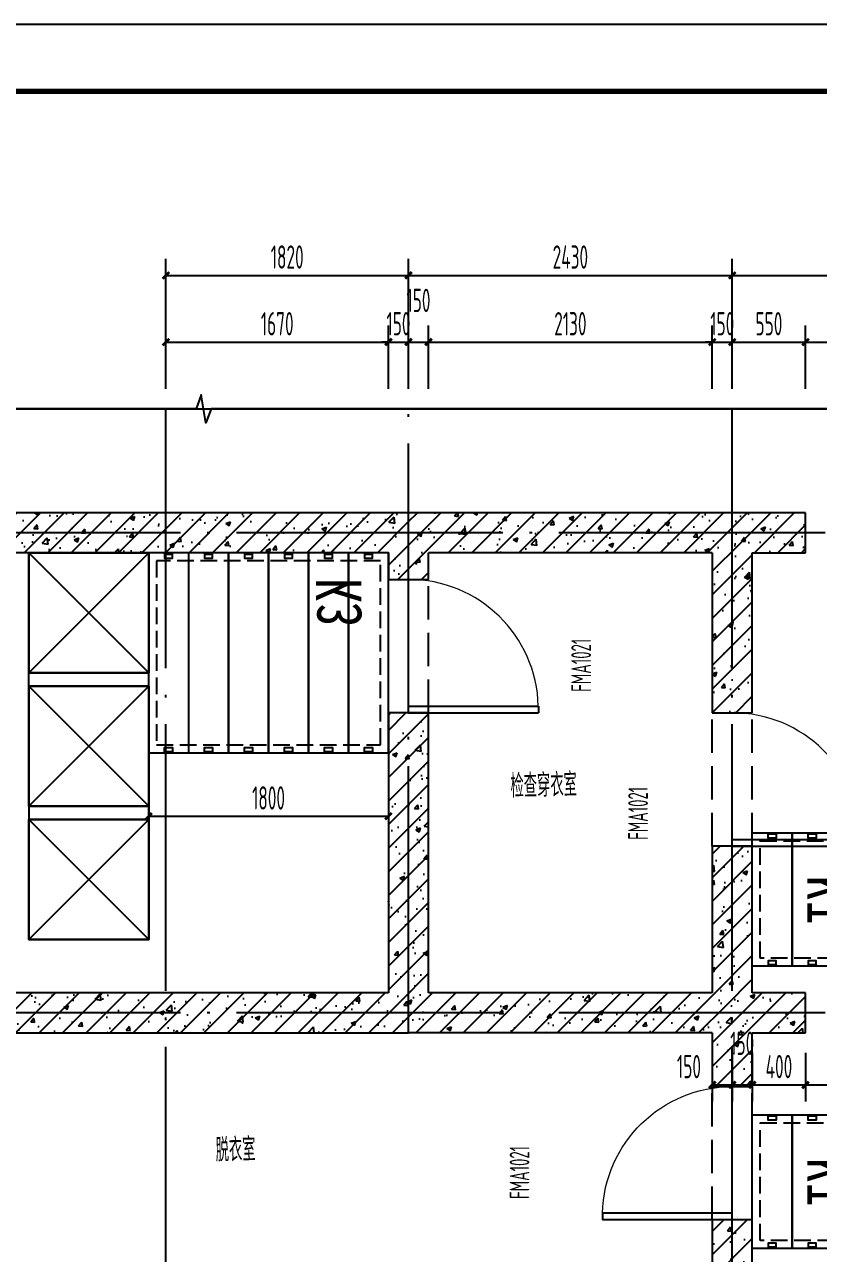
# Model space of a CAD drawing. Extents: x -473190 to 2138458, y -81875 to 2633646.
# Drawn here: x 1316149 to 1322107, y -1988 to 7225 of the extents above; entities that cross this region are included whole.
import ezdxf

# ---------------------------------------------------------------- set-up
doc = ezdxf.new("R2010")
doc.units = 0
doc.header["$LTSCALE"] = 1000
doc.linetypes.add('__DASH', pattern=[0.35, 0.25, -0.1])
doc.linetypes.add('DOTE', pattern=[2.42, 2, -0.2, 0.02, -0.2])
for name, color, linetype in [('AREA', 1, 'Continuous'), ('DIM_SYMB', 3, 'Continuous'), ('DOTE', 1, 'DOTE'), ('ECA_TK', 7, 'Continuous'), ('PUB_DIM', 3, 'Continuous'), ('PUB_HATCH', 8, 'Continuous'), ('RF-JSK', 9, 'Continuous'), ('RF-M', 4, 'Continuous'), ('RF-MBH', 11, 'Continuous'), ('RF-QT', 30, 'Continuous'), ('tk', 7, 'Continuous'), ('WALL-MOVE', 2, 'Continuous'), ('汽车轨迹', 7, 'Continuous')]:
    doc.layers.add(name, color=color, linetype=linetype)
doc.layers.add('RF-WZ', color=110, linetype='Continuous', lineweight=0)
doc.styles.add('8B2_02', font='tssdeng.shx', dxfattribs={"width": 0.6, "bigfont": 'TSSDCHN.shx'})
doc.styles.add('_TCH_DIM_T3', font='tssdeng.shx', dxfattribs={"width": 0.564706, "bigfont": '@@@tssdchn.shx'})
doc.styles.add('_TCH_WINDOW', font='tssdeng.shx', dxfattribs={"width": 0.8, "height": 3.5, "bigfont": 'tssdchn.shx'})
doc.styles.add('TYDG_01', font='', dxfattribs={"width": 0.8})
doc.styles.get('TYDG_01').set_extended_font_data('SimSun')
doc.dimstyles.new('_TCH_ARCH&&50', dxfattribs={"dimtxt": 175, "dimasz": 50, "dimexe": 125, "dimexo": 150, "dimgap": 50, "dimtad": 1, "dimdec": 0, "dimzin": 0, "dimdsep": 46, "dimtxsty": '_TCH_DIM_T3', "dimblk": 'ARCHTICK', "dimcen": 0.09, "dimclrt": 7, "dimazin": 2, "dimtfac": 1, "dimtdec": 0, "dimtix": 1, "dimtmove": 2, "dimatfit": 3, "dimfxl": 0, "dimtolj": 1, "dimtzin": 0, "dimarcsym": 0})
pattern_1 = [(45, (-477544.96, -71625.69), (-88.388348, 88.388348), []), (50, (-477544.96, -71625.7), (358.63009, -31.376067), [37.5, -412.5]), (355, (-477544.96, -71625.7), (-69.37567, 376.09607), [30, -330]), (100.4514, (-477515.08, -71628.3), (289.25469, 344.71977), [31.870095, -350.571056]), (46.1842, (-477544.96, -71525.7), (533.62052, -82.75951), [56.25, -618.75]), (96.6356, (-477500.5, -71532.6), (467.33135, 487.05894), [47.80514, -525.8565]), (351.1842, (-477544.96, -71525.7), (467.33097, 487.0593), [45, -495]), (21, (-477494.96, -71550.7), (298.453526, -201.309445), [37.5, -412.5]), (326, (-477494.96, -71550.7), (121.657666, 362.57502), [30, -330]), (71.4514, (-477470.1, -71567.47), (420.111314, 161.26525), [31.870095, -350.571056]), (37.5, (-477544.96, -71625.69), (6.079928, 166.446927), [0, -326, 0, -335, 0, -331.25]), (7.5, (-477544.96, -71625.69), (131.534769, 197.205856), [0, -191, 0, -318.5, 0, -126.25]), (327.5, (-477656.46, -71625.69), (266.911218, -11.277436), [0, -125, 0, -390, 0, -517.5]), (317.5, (-477706.46, -71625.7), (291.593085, 50.05249), [0, -162.5, 0, -259, 0, -367.5])]

# ---------------------------------------------------------------- blocks, each defined once
blk = doc.blocks.new('10B_A1E图框')
at = {"layer": 'ECA_TK'}
blk.add_lwpolyline([(0, 0), (841, 0), (841, 594), (0, 594)], close=True, dxfattribs=at)
at = {"layer": 'ECA_TK', "const_width": 0.8}
blk.add_lwpolyline([(831, 10), (831, 584), (18, 584), (18, 10)], close=True, dxfattribs=at)
blk = doc.blocks.new('k3')
at = {"layer": 'RF-JSK'}
for p, q in [((107382, 83634.1), (107382, 83574.1)), ((108862, 83634.1), (108862, 83574.1)), ((107382, 83334.1), (107382, 83274.1)), ((108862, 83334.1), (108862, 83274.1)), ((107382, 83034.1), (107382, 82974.1)), ((108862, 83034.1), (108862, 82974.1)), ((107382, 82734.1), (107382, 82674.1)), ((108862, 82734.1), (108862, 82674.1)), ((107382, 82434.1), (107382, 82374.1)), ((108862, 82434.1), (108862, 82374.1)), ((107382, 82134.1), (107382, 82074.1)), ((108862, 82134.1), (108862, 82074.1))]:
    blk.add_line(p, q, dxfattribs=at)
for points in [[(107372, 83754.1), (108872, 83754.1), (108872, 81954.1), (107372, 81954.1), (107372, 83754.1)], [(107372, 83634.1), (107372, 83754.1), (108872, 83754.1), (108872, 83634.1)], [(107372, 83634.1), (107412, 83634.1), (107412, 83574.1), (107372, 83574.1)], [(108872, 83574.1), (108872, 83154.1), (107372, 83154.1), (107372, 83574.1)], [(108872, 83634.1), (108832, 83634.1), (108832, 83574.1), (108872, 83574.1)], [(107372, 83334.1), (107372, 83454.1), (108872, 83454.1), (108872, 83334.1)], [(107372, 83334.1), (107412, 83334.1), (107412, 83274.1), (107372, 83274.1)], [(108872, 83334.1), (108832, 83334.1), (108832, 83274.1), (108872, 83274.1)], [(107372, 83034.1), (107372, 83154.1), (108872, 83154.1), (108872, 83034.1)], [(107372, 83034.1), (107412, 83034.1), (107412, 82974.1), (107372, 82974.1)], [(108872, 83034.1), (108832, 83034.1), (108832, 82974.1), (108872, 82974.1)], [(108872, 82974.1), (108872, 82854.1), (107372, 82854.1), (107372, 82974.1)], [(107372, 82734.1), (107372, 82854.1), (108872, 82854.1), (108872, 82734.1)], [(107372, 82734.1), (107412, 82734.1), (107412, 82674.1), (107372, 82674.1)], [(108872, 82674.1), (108872, 82554.1), (107372, 82554.1), (107372, 82674.1)], [(108872, 82734.1), (108832, 82734.1), (108832, 82674.1), (108872, 82674.1)], [(107372, 82434.1), (107372, 82554.1), (108872, 82554.1), (108872, 82434.1)], [(107372, 82434.1), (107412, 82434.1), (107412, 82374.1), (107372, 82374.1)], [(108872, 82374.1), (108872, 82254.1), (107372, 82254.1), (107372, 82374.1)], [(108872, 82434.1), (108832, 82434.1), (108832, 82374.1), (108872, 82374.1)], [(107372, 82134.1), (107372, 82254.1), (108872, 82254.1), (108872, 82134.1)], [(107372, 82134.1), (107412, 82134.1), (107412, 82074.1), (107372, 82074.1)], [(108872, 82134.1), (108832, 82134.1), (108832, 82074.1), (108872, 82074.1)], [(108872, 82074.1), (108872, 81954.1), (107372, 81954.1), (107372, 82074.1)]]:
    blk.add_lwpolyline(points, dxfattribs=at)
at = {"layer": 'RF-JSK', "linetype": '__DASH', "ltscale": 0.5}
blk.add_lwpolyline([(107432, 83694.1), (108812, 83694.1), (108812, 82014.1), (107432, 82014.1)], close=True, dxfattribs=at)
at = {"layer": 'RF-JSK', "color": 110, "style": 'TYDG_01', "width": 0.8}
blk.add_text('K3', height=339.87, dxfattribs=at).set_placement((107559.7, 82157.8))
blk = doc.blocks.new('23rt23rt')
for p, q in [((473587.8, 9966.2), (474487.8, 9066.2)), ((474487.8, 9966.2), (473587.8, 9066.2))]:
    blk.add_line(p, q)
blk.add_lwpolyline([(473587.8, 9966.2), (474487.8, 9966.2), (474487.8, 9066.2), (473587.8, 9066.2)], close=True)
blk = doc.blocks.new('linyuqi')
for points in [[(1505167.6, 585688.5), (1505167.6, 586588.5), (1506067.6, 586588.5), (1506067.6, 585688.5)], [(1506067.6, 585588.5), (1506067.6, 584688.5), (1505167.6, 584688.5), (1505167.6, 585588.5)]]:
    blk.add_lwpolyline(points, close=True)
at = {"elevation": 0}
blk.add_lwpolyline([(1506067.6, 583688.5), (1505167.6, 583688.5), (1505167.6, 584588.5), (1506067.6, 584588.5)], close=True, dxfattribs=at)
at = {"layer": 'WALL-MOVE'}
for p, q in [((1506067.6, 585688.5), (1505167.6, 585688.5)), ((1505167.6, 585588.5), (1505167.6, 585688.5)), ((1506067.6, 585588.5), (1506067.6, 585688.5)), ((1506067.6, 585588.5), (1505167.6, 585588.5)), ((1505167.6, 584688.5), (1506067.6, 584688.5)), ((1505167.6, 584688.5), (1505167.6, 584588.5)), ((1506067.6, 584688.5), (1506067.6, 584588.5)), ((1505167.6, 584588.5), (1506067.6, 584588.5))]:
    blk.add_line(p, q, dxfattribs=at)
at = {"xscale": -1}
blk.add_blockref('23rt23rt', (1979655.4, 576622.3, 0), dxfattribs=at)
for p, rotation in [((1031579.7, 594654.7, 0), 180), ((1515133.8, 1058176.3), 90)]:
    blk.add_blockref('23rt23rt', p, dxfattribs=dict(at, rotation=rotation))
blk = doc.blocks.new('RFJSK1')
at = {"layer": 'RF-JSK'}
for p, q in [((220418.2, 104410.6), (220418.2, 104350.6)), ((221398.2, 104410.6), (221398.2, 104350.6)), ((220418.2, 104110.6), (220418.2, 104050.6)), ((221398.2, 104110.6), (221398.2, 104050.6)), ((220418.2, 103810.6), (220418.2, 103750.6)), ((221398.2, 103810.6), (221398.2, 103750.6)), ((220418.2, 103510.6), (220418.2, 103450.6)), ((221398.2, 103510.6), (221398.2, 103450.6))]:
    blk.add_line(p, q, dxfattribs=at)
for points in [[(220408.2, 104530.6), (221408.2, 104530.6), (221408.2, 103330.6), (220408.2, 103330.6), (220408.2, 104530.6)], [(220408.2, 104410.6), (220408.2, 104530.6), (221408.2, 104530.6), (221408.2, 104410.6)], [(220408.2, 104410.6), (220448.2, 104410.6), (220448.2, 104350.6), (220408.2, 104350.6)], [(221408.2, 104410.6), (221368.2, 104410.6), (221368.2, 104350.6), (221408.2, 104350.6)], [(221408.2, 104350.6), (221408.2, 104230.6), (220408.2, 104230.6), (220408.2, 104350.6)], [(220408.2, 104110.6), (220408.2, 104230.6), (221408.2, 104230.6), (221408.2, 104110.6)], [(220408.2, 104110.6), (220448.2, 104110.6), (220448.2, 104050.6), (220408.2, 104050.6)], [(221408.2, 104050.6), (221408.2, 103930.6), (220408.2, 103930.6), (220408.2, 104050.6)], [(221408.2, 104110.6), (221368.2, 104110.6), (221368.2, 104050.6), (221408.2, 104050.6)], [(220408.2, 103810.6), (220408.2, 103930.6), (221408.2, 103930.6), (221408.2, 103810.6)], [(220408.2, 103810.6), (220448.2, 103810.6), (220448.2, 103750.6), (220408.2, 103750.6)], [(221408.2, 103750.6), (221408.2, 103630.6), (220408.2, 103630.6), (220408.2, 103750.6)], [(221408.2, 103810.6), (221368.2, 103810.6), (221368.2, 103750.6), (221408.2, 103750.6)], [(220408.2, 103510.6), (220408.2, 103630.6), (221408.2, 103630.6), (221408.2, 103510.6)], [(220408.2, 103510.6), (220448.2, 103510.6), (220448.2, 103450.6), (220408.2, 103450.6)], [(221408.2, 103510.6), (221368.2, 103510.6), (221368.2, 103450.6), (221408.2, 103450.6)], [(221408.2, 103450.6), (221408.2, 103330.6), (220408.2, 103330.6), (220408.2, 103450.6)]]:
    blk.add_lwpolyline(points, dxfattribs=at)
at = {"layer": 'RF-JSK', "linetype": '__DASH', "ltscale": 0.5}
blk.add_lwpolyline([(220468.2, 104470.6), (221348.2, 104470.6), (221348.2, 103390.6), (220468.2, 103390.6)], close=True, dxfattribs=at)
at = {"layer": 'RF-JSK', "color": 110, "style": 'TYDG_01', "width": 0.8}
blk.add_text('K1', height=339.87, dxfattribs=at).set_placement((220726.9, 103744.4))
blk = doc.blocks.new('_ArchTick')
at = {"color": 0, "linetype": 'ByBlock', "const_width": 0.4}
blk.add_lwpolyline([(-0.5, -0.5), (0.5, 0.5)], dxfattribs=at)
blk = doc.blocks.new('*D2245')
at = {"layer": 'Defpoints', "color": 0, "transparency": 16777216}
for p in [(1317080.2, 1765.4), (1318880.2, 1765.4), (1318880.2, 1289.4)]:
    blk.add_point(p, dxfattribs=at)
at = {"layer": 'PUB_DIM', "color": 0, "lineweight": -2, "transparency": 16777216}
for p, q in [((1317080.2, 1615.4), (1317080.2, 1164.4)), ((1318880.2, 1615.4), (1318880.2, 1164.4)), ((1317080.2, 1289.4), (1318880.2, 1289.4))]:
    blk.add_line(p, q, dxfattribs=at)
at = {"layer": 'PUB_DIM', "color": 0, "lineweight": -2, "transparency": 16777216, "xscale": 50, "yscale": 50, "zscale": 50, "rotation": 180}
blk.add_blockref('_ArchTick', (1317080.2, 1289.4), dxfattribs=at)
at = {"layer": 'PUB_DIM', "color": 0, "lineweight": -2, "transparency": 16777216, "xscale": 50, "yscale": 50, "zscale": 50}
blk.add_blockref('_ArchTick', (1318880.2, 1289.4), dxfattribs=at)
at = {"layer": 'PUB_DIM', "color": 7, "transparency": 16777216, "insert": (1317980.2, 1426.9), "char_height": 175, "attachment_point": 5, "style": '_TCH_DIM_T3'}
blk.add_mtext('\\A1;1800', dxfattribs=at)
blk = doc.blocks.new('*D2246')
at = {"layer": 'Defpoints', "color": 0, "transparency": 16777216}
for p in [(1321310.4, -334.6), (1321460.4, -334.6), (1321460.4, -724.8)]:
    blk.add_point(p, dxfattribs=at)
at = {"layer": 'PUB_DIM', "color": 0, "lineweight": -2, "transparency": 16777216}
for p, q in [((1321310.4, -484.6), (1321310.4, -849.8)), ((1321460.4, -484.6), (1321460.4, -849.8)), ((1321310.4, -724.8), (1321460.4, -724.8))]:
    blk.add_line(p, q, dxfattribs=at)
at = {"layer": 'PUB_DIM', "color": 0, "lineweight": -2, "transparency": 16777216, "xscale": 50, "yscale": 50, "zscale": 50, "rotation": 180}
blk.add_blockref('_ArchTick', (1321310.4, -724.8), dxfattribs=at)
at = {"layer": 'PUB_DIM', "color": 0, "lineweight": -2, "transparency": 16777216, "xscale": 50, "yscale": 50, "zscale": 50}
blk.add_blockref('_ArchTick', (1321460.4, -724.8), dxfattribs=at)
at = {"layer": 'PUB_DIM', "color": 7, "transparency": 16777216, "insert": (1321135.4, -587.3), "char_height": 175, "attachment_point": 5, "style": '_TCH_DIM_T3'}
blk.add_mtext('\\A1;150', dxfattribs=at)
blk = doc.blocks.new('*D2247')
at = {"layer": 'Defpoints', "color": 0, "transparency": 16777216}
for p in [(1321460.4, -334.6), (1321610.4, -334.6), (1321610.4, -724.8)]:
    blk.add_point(p, dxfattribs=at)
at = {"layer": 'PUB_DIM', "color": 0, "lineweight": -2, "transparency": 16777216}
for p, q in [((1321460.4, -484.6), (1321460.4, -849.8)), ((1321610.4, -484.6), (1321610.4, -849.8)), ((1321460.4, -724.8), (1321610.4, -724.8))]:
    blk.add_line(p, q, dxfattribs=at)
at = {"layer": 'PUB_DIM', "color": 0, "lineweight": -2, "transparency": 16777216, "xscale": 50, "yscale": 50, "zscale": 50, "rotation": 180}
blk.add_blockref('_ArchTick', (1321460.4, -724.8), dxfattribs=at)
at = {"layer": 'PUB_DIM', "color": 0, "lineweight": -2, "transparency": 16777216, "xscale": 50, "yscale": 50, "zscale": 50}
blk.add_blockref('_ArchTick', (1321610.4, -724.8), dxfattribs=at)
at = {"layer": 'PUB_DIM', "color": 7, "transparency": 16777216, "insert": (1321535.4, -412.3), "char_height": 175, "attachment_point": 5, "style": '_TCH_DIM_T3'}
blk.add_mtext('\\A1;150', dxfattribs=at)
blk = doc.blocks.new('*D2248')
at = {"layer": 'Defpoints', "color": 0, "transparency": 16777216}
for p in [(1321610.4, -334.6), (1322010.4, -334.6), (1322010.4, -724.8)]:
    blk.add_point(p, dxfattribs=at)
at = {"layer": 'PUB_DIM', "color": 0, "lineweight": -2, "transparency": 16777216}
for p, q in [((1321610.4, -484.6), (1321610.4, -849.8)), ((1322010.4, -484.6), (1322010.4, -849.8)), ((1321610.4, -724.8), (1322010.4, -724.8))]:
    blk.add_line(p, q, dxfattribs=at)
at = {"layer": 'PUB_DIM', "color": 0, "lineweight": -2, "transparency": 16777216, "xscale": 50, "yscale": 50, "zscale": 50, "rotation": 180}
blk.add_blockref('_ArchTick', (1321610.4, -724.8), dxfattribs=at)
at = {"layer": 'PUB_DIM', "color": 0, "lineweight": -2, "transparency": 16777216, "xscale": 50, "yscale": 50, "zscale": 50}
blk.add_blockref('_ArchTick', (1322010.4, -724.8), dxfattribs=at)
at = {"layer": 'PUB_DIM', "color": 7, "transparency": 16777216, "insert": (1321810.4, -587.3), "char_height": 175, "attachment_point": 5, "style": '_TCH_DIM_T3'}
blk.add_mtext('\\A1;400', dxfattribs=at)
blk = doc.blocks.new('*D2249')
at = {"layer": 'Defpoints', "color": 0, "transparency": 16777216}
for p in [(1322010.4, -334.6), (1323210.4, -334.6), (1323210.4, -724.8)]:
    blk.add_point(p, dxfattribs=at)
at = {"layer": 'PUB_DIM', "color": 0, "lineweight": -2, "transparency": 16777216}
for p, q in [((1322010.4, -484.6), (1322010.4, -849.8)), ((1323210.4, -484.6), (1323210.4, -849.8)), ((1322010.4, -724.8), (1323210.4, -724.8))]:
    blk.add_line(p, q, dxfattribs=at)
at = {"layer": 'PUB_DIM', "color": 0, "lineweight": -2, "transparency": 16777216, "xscale": 50, "yscale": 50, "zscale": 50, "rotation": 180}
blk.add_blockref('_ArchTick', (1322010.4, -724.8), dxfattribs=at)
at = {"layer": 'PUB_DIM', "color": 0, "lineweight": -2, "transparency": 16777216, "xscale": 50, "yscale": 50, "zscale": 50}
blk.add_blockref('_ArchTick', (1323210.4, -724.8), dxfattribs=at)
at = {"layer": 'PUB_DIM', "color": 7, "transparency": 16777216, "insert": (1322610.4, -587.3), "char_height": 175, "attachment_point": 5, "style": '_TCH_DIM_T3'}
blk.add_mtext('\\A1;1200', dxfattribs=at)
blk = doc.blocks.new('*D2328')
at = {"layer": 'Defpoints', "color": 0, "transparency": 16777216}
for p in [(1318880.2, 4844.9), (1317210.4, 4344.9), (1318880.2, 4344.9)]:
    blk.add_point(p, dxfattribs=at)
at = {"layer": 'PUB_DIM', "color": 0, "lineweight": -2, "transparency": 16777216}
for p, q in [((1317210.4, 4494.9), (1317210.4, 4969.9)), ((1318880.2, 4494.9), (1318880.2, 4969.9)), ((1317210.4, 4844.9), (1318880.2, 4844.9))]:
    blk.add_line(p, q, dxfattribs=at)
at = {"layer": 'PUB_DIM', "color": 0, "lineweight": -2, "transparency": 16777216, "xscale": 50, "yscale": 50, "zscale": 50, "rotation": 180}
blk.add_blockref('_ArchTick', (1317210.4, 4844.9), dxfattribs=at)
at = {"layer": 'PUB_DIM', "color": 0, "lineweight": -2, "transparency": 16777216, "xscale": 50, "yscale": 50, "zscale": 50}
blk.add_blockref('_ArchTick', (1318880.2, 4844.9), dxfattribs=at)
at = {"layer": 'PUB_DIM', "color": 7, "transparency": 16777216, "insert": (1318045.3, 4982.4), "char_height": 175, "attachment_point": 5, "style": '_TCH_DIM_T3'}
blk.add_mtext('\\A1;1670', dxfattribs=at)
blk = doc.blocks.new('*D2329')
at = {"layer": 'Defpoints', "color": 0, "transparency": 16777216}
for p in [(1319030.2, 4844.9), (1318880.2, 4344.9), (1319030.2, 4344.9)]:
    blk.add_point(p, dxfattribs=at)
at = {"layer": 'PUB_DIM', "color": 0, "lineweight": -2, "transparency": 16777216}
for p, q in [((1318880.2, 4494.9), (1318880.2, 4969.9)), ((1319030.2, 4494.9), (1319030.2, 4969.9)), ((1318880.2, 4844.9), (1318830.2, 4844.9)), ((1318880.2, 4844.9), (1319030.2, 4844.9)), ((1319030.2, 4844.9), (1319080.2, 4844.9))]:
    blk.add_line(p, q, dxfattribs=at)
at = {"layer": 'PUB_DIM', "color": 0, "lineweight": -2, "transparency": 16777216, "xscale": 50, "yscale": 50, "zscale": 50}
blk.add_blockref('_ArchTick', (1318880.2, 4844.9), dxfattribs=at)
at = {"layer": 'PUB_DIM', "color": 0, "lineweight": -2, "transparency": 16777216, "xscale": 50, "yscale": 50, "zscale": 50, "rotation": 180}
blk.add_blockref('_ArchTick', (1319030.2, 4844.9), dxfattribs=at)
at = {"layer": 'PUB_DIM', "color": 7, "transparency": 16777216, "insert": (1318955.2, 4982.4), "char_height": 175, "attachment_point": 5, "style": '_TCH_DIM_T3'}
blk.add_mtext('\\A1;150', dxfattribs=at)
blk = doc.blocks.new('*D2330')
at = {"layer": 'Defpoints', "color": 0, "transparency": 16777216}
for p in [(1319180.2, 4844.9), (1319030.2, 4344.9), (1319180.2, 4344.9)]:
    blk.add_point(p, dxfattribs=at)
at = {"layer": 'PUB_DIM', "color": 0, "lineweight": -2, "transparency": 16777216}
for p, q in [((1319030.2, 4494.9), (1319030.2, 4969.9)), ((1319180.2, 4494.9), (1319180.2, 4969.9)), ((1319030.2, 4844.9), (1319180.2, 4844.9))]:
    blk.add_line(p, q, dxfattribs=at)
at = {"layer": 'PUB_DIM', "color": 0, "lineweight": -2, "transparency": 16777216, "xscale": 50, "yscale": 50, "zscale": 50, "rotation": 180}
blk.add_blockref('_ArchTick', (1319030.2, 4844.9), dxfattribs=at)
at = {"layer": 'PUB_DIM', "color": 0, "lineweight": -2, "transparency": 16777216, "xscale": 50, "yscale": 50, "zscale": 50}
blk.add_blockref('_ArchTick', (1319180.2, 4844.9), dxfattribs=at)
at = {"layer": 'PUB_DIM', "color": 7, "transparency": 16777216, "insert": (1319105.2, 5157.4), "char_height": 175, "attachment_point": 5, "style": '_TCH_DIM_T3'}
blk.add_mtext('\\A1;150', dxfattribs=at)
blk = doc.blocks.new('*D2331')
at = {"layer": 'Defpoints', "color": 0, "transparency": 16777216}
for p in [(1321310.4, 4844.9), (1319180.2, 4344.9), (1321310.4, 4344.9)]:
    blk.add_point(p, dxfattribs=at)
at = {"layer": 'PUB_DIM', "color": 0, "lineweight": -2, "transparency": 16777216}
for p, q in [((1319180.2, 4494.9), (1319180.2, 4969.9)), ((1321310.4, 4494.9), (1321310.4, 4969.9)), ((1319180.2, 4844.9), (1321310.4, 4844.9))]:
    blk.add_line(p, q, dxfattribs=at)
at = {"layer": 'PUB_DIM', "color": 0, "lineweight": -2, "transparency": 16777216, "xscale": 50, "yscale": 50, "zscale": 50, "rotation": 180}
blk.add_blockref('_ArchTick', (1319180.2, 4844.9), dxfattribs=at)
at = {"layer": 'PUB_DIM', "color": 0, "lineweight": -2, "transparency": 16777216, "xscale": 50, "yscale": 50, "zscale": 50}
blk.add_blockref('_ArchTick', (1321310.4, 4844.9), dxfattribs=at)
at = {"layer": 'PUB_DIM', "color": 7, "transparency": 16777216, "insert": (1320245.3, 4982.4), "char_height": 175, "attachment_point": 5, "style": '_TCH_DIM_T3'}
blk.add_mtext('\\A1;2130', dxfattribs=at)
blk = doc.blocks.new('*D2332')
at = {"layer": 'Defpoints', "color": 0, "transparency": 16777216}
for p in [(1321460.4, 4844.9), (1321310.4, 4344.9), (1321460.4, 4344.9)]:
    blk.add_point(p, dxfattribs=at)
at = {"layer": 'PUB_DIM', "color": 0, "lineweight": -2, "transparency": 16777216}
for p, q in [((1321310.4, 4494.9), (1321310.4, 4969.9)), ((1321460.4, 4494.9), (1321460.4, 4969.9)), ((1321310.4, 4844.9), (1321260.4, 4844.9)), ((1321310.4, 4844.9), (1321460.4, 4844.9)), ((1321460.4, 4844.9), (1321510.4, 4844.9))]:
    blk.add_line(p, q, dxfattribs=at)
at = {"layer": 'PUB_DIM', "color": 0, "lineweight": -2, "transparency": 16777216, "xscale": 50, "yscale": 50, "zscale": 50}
blk.add_blockref('_ArchTick', (1321310.4, 4844.9), dxfattribs=at)
at = {"layer": 'PUB_DIM', "color": 0, "lineweight": -2, "transparency": 16777216, "xscale": 50, "yscale": 50, "zscale": 50, "rotation": 180}
blk.add_blockref('_ArchTick', (1321460.4, 4844.9), dxfattribs=at)
at = {"layer": 'PUB_DIM', "color": 7, "transparency": 16777216, "insert": (1321385.4, 4982.4), "char_height": 175, "attachment_point": 5, "style": '_TCH_DIM_T3'}
blk.add_mtext('\\A1;150', dxfattribs=at)
blk = doc.blocks.new('*D2333')
at = {"layer": 'Defpoints', "color": 0, "transparency": 16777216}
for p in [(1322010.8, 4844.9), (1321460.4, 4344.9), (1322010.8, 4344.9)]:
    blk.add_point(p, dxfattribs=at)
at = {"layer": 'PUB_DIM', "color": 0, "lineweight": -2, "transparency": 16777216}
for p, q in [((1321460.4, 4494.9), (1321460.4, 4969.9)), ((1322010.8, 4494.9), (1322010.8, 4969.9)), ((1321460.4, 4844.9), (1322010.8, 4844.9))]:
    blk.add_line(p, q, dxfattribs=at)
at = {"layer": 'PUB_DIM', "color": 0, "lineweight": -2, "transparency": 16777216, "xscale": 50, "yscale": 50, "zscale": 50, "rotation": 180}
blk.add_blockref('_ArchTick', (1321460.4, 4844.9), dxfattribs=at)
at = {"layer": 'PUB_DIM', "color": 0, "lineweight": -2, "transparency": 16777216, "xscale": 50, "yscale": 50, "zscale": 50}
blk.add_blockref('_ArchTick', (1322010.8, 4844.9), dxfattribs=at)
at = {"layer": 'PUB_DIM', "color": 7, "transparency": 16777216, "insert": (1321735.6, 4982.4), "char_height": 175, "attachment_point": 5, "style": '_TCH_DIM_T3'}
blk.add_mtext('\\A1;550', dxfattribs=at)
blk = doc.blocks.new('*D2334')
at = {"layer": 'Defpoints', "color": 0, "transparency": 16777216}
for p in [(1323210.8, 4844.9), (1322010.8, 4344.9), (1323210.8, 4344.9)]:
    blk.add_point(p, dxfattribs=at)
at = {"layer": 'PUB_DIM', "color": 0, "lineweight": -2, "transparency": 16777216}
for p, q in [((1322010.8, 4494.9), (1322010.8, 4969.9)), ((1323210.8, 4494.9), (1323210.8, 4969.9)), ((1322010.8, 4844.9), (1323210.8, 4844.9))]:
    blk.add_line(p, q, dxfattribs=at)
at = {"layer": 'PUB_DIM', "color": 0, "lineweight": -2, "transparency": 16777216, "xscale": 50, "yscale": 50, "zscale": 50, "rotation": 180}
blk.add_blockref('_ArchTick', (1322010.8, 4844.9), dxfattribs=at)
at = {"layer": 'PUB_DIM', "color": 0, "lineweight": -2, "transparency": 16777216, "xscale": 50, "yscale": 50, "zscale": 50}
blk.add_blockref('_ArchTick', (1323210.8, 4844.9), dxfattribs=at)
at = {"layer": 'PUB_DIM', "color": 7, "transparency": 16777216, "insert": (1322610.8, 4982.4), "char_height": 175, "attachment_point": 5, "style": '_TCH_DIM_T3'}
blk.add_mtext('\\A1;1200', dxfattribs=at)
blk = doc.blocks.new('*D2338')
at = {"layer": 'Defpoints', "color": 0, "transparency": 16777216}
for p in [(1319030.2, 5344.9), (1317210.4, 4344.9), (1319030.2, 4344.9)]:
    blk.add_point(p, dxfattribs=at)
at = {"layer": 'PUB_DIM', "color": 0, "lineweight": -2, "transparency": 16777216}
for p, q in [((1317210.4, 4494.9), (1317210.4, 5469.9)), ((1319030.2, 4494.9), (1319030.2, 5469.9)), ((1317210.4, 5344.9), (1319030.2, 5344.9))]:
    blk.add_line(p, q, dxfattribs=at)
at = {"layer": 'PUB_DIM', "color": 0, "lineweight": -2, "transparency": 16777216, "xscale": 50, "yscale": 50, "zscale": 50, "rotation": 180}
blk.add_blockref('_ArchTick', (1317210.4, 5344.9), dxfattribs=at)
at = {"layer": 'PUB_DIM', "color": 0, "lineweight": -2, "transparency": 16777216, "xscale": 50, "yscale": 50, "zscale": 50}
blk.add_blockref('_ArchTick', (1319030.2, 5344.9), dxfattribs=at)
at = {"layer": 'PUB_DIM', "color": 7, "transparency": 16777216, "insert": (1318120.3, 5482.4), "char_height": 175, "attachment_point": 5, "style": '_TCH_DIM_T3'}
blk.add_mtext('\\A1;1820', dxfattribs=at)
blk = doc.blocks.new('*D2339')
at = {"layer": 'Defpoints', "color": 0, "transparency": 16777216}
for p in [(1321460.4, 5344.9), (1319030.2, 4344.9), (1321460.4, 4344.9)]:
    blk.add_point(p, dxfattribs=at)
at = {"layer": 'PUB_DIM', "color": 0, "lineweight": -2, "transparency": 16777216}
for p, q in [((1319030.2, 4494.9), (1319030.2, 5469.9)), ((1321460.4, 4494.9), (1321460.4, 5469.9)), ((1319030.2, 5344.9), (1321460.4, 5344.9))]:
    blk.add_line(p, q, dxfattribs=at)
at = {"layer": 'PUB_DIM', "color": 0, "lineweight": -2, "transparency": 16777216, "xscale": 50, "yscale": 50, "zscale": 50, "rotation": 180}
blk.add_blockref('_ArchTick', (1319030.2, 5344.9), dxfattribs=at)
at = {"layer": 'PUB_DIM', "color": 0, "lineweight": -2, "transparency": 16777216, "xscale": 50, "yscale": 50, "zscale": 50}
blk.add_blockref('_ArchTick', (1321460.4, 5344.9), dxfattribs=at)
at = {"layer": 'PUB_DIM', "color": 7, "transparency": 16777216, "insert": (1320245.3, 5482.4), "char_height": 175, "attachment_point": 5, "style": '_TCH_DIM_T3'}
blk.add_mtext('\\A1;2430', dxfattribs=at)
blk = doc.blocks.new('*D2340')
at = {"layer": 'Defpoints', "color": 0, "transparency": 16777216}
for p in [(1323860.4, 5344.9), (1321460.4, 4344.9), (1323860.4, 4344.9)]:
    blk.add_point(p, dxfattribs=at)
at = {"layer": 'PUB_DIM', "color": 0, "lineweight": -2, "transparency": 16777216}
for p, q in [((1321460.4, 4494.9), (1321460.4, 5469.9)), ((1323860.4, 4494.9), (1323860.4, 5469.9)), ((1321460.4, 5344.9), (1323860.4, 5344.9))]:
    blk.add_line(p, q, dxfattribs=at)
at = {"layer": 'PUB_DIM', "color": 0, "lineweight": -2, "transparency": 16777216, "xscale": 50, "yscale": 50, "zscale": 50, "rotation": 180}
blk.add_blockref('_ArchTick', (1321460.4, 5344.9), dxfattribs=at)
at = {"layer": 'PUB_DIM', "color": 0, "lineweight": -2, "transparency": 16777216, "xscale": 50, "yscale": 50, "zscale": 50}
blk.add_blockref('_ArchTick', (1323860.4, 5344.9), dxfattribs=at)
at = {"layer": 'PUB_DIM', "color": 7, "transparency": 16777216, "insert": (1322660.4, 5482.4), "char_height": 175, "attachment_point": 5, "style": '_TCH_DIM_T3'}
blk.add_mtext('\\A1;2400', dxfattribs=at)
blk = doc.blocks.new('$DorLib2D$00000001')
for p, q in [((0.45, 0.975), (0.5, 0.975)), ((0.45, 0), (0.45, 0.975)), ((0.5, 0), (0.5, 0.975)), ((0.5, 0), (0.45, 0))]:
    blk.add_line(p, q)
at = {"lineweight": 13}
blk.add_arc((0.475, 0), 0.975, 91.46928, 180, dxfattribs=at)

msp = doc.modelspace()

# ---------------------------------------------------------------- hatches: boundary and pattern name
at = {"layer": 'PUB_HATCH'}
h = msp.add_hatch(dxfattribs=at)
h.set_pattern_fill('钢筋混凝土', color=256, scale=50, style=0)
h.set_pattern_definition(pattern_1)
h.paths.add_polyline_path([(1319030.6, 3365.4), (1319031.2, 3565.4), (1314707.3, 3565.4), (1314851.9, 3265.4), (1318880.2, 3265.4)])
h = msp.add_hatch(dxfattribs=at)
h.set_pattern_fill('钢筋混凝土', color=256, scale=50, style=0)
h.set_pattern_definition(pattern_1)
h.paths.add_polyline_path([(1321460.4, 3365.4), (1321460.4, 3565.4), (1319031.2, 3565.4), (1319030.6, 3365.4), (1319180.2, 3265.4), (1321310.4, 3265.4)])
h = msp.add_hatch(dxfattribs=at)
h.set_pattern_fill('钢筋混凝土', color=256, scale=50, style=0)
h.set_pattern_definition(pattern_1)
h.paths.add_polyline_path([(1321610.4, 3265.4), (1322010.8, 3265.4), (1322010.8, 3565.4), (1321460.4, 3565.4), (1321460.4, 3365.4)])
h = msp.add_hatch(dxfattribs=at)
h.set_pattern_fill('钢筋混凝土', color=256, scale=50, style=0)
h.set_pattern_definition(pattern_1)
h.paths.add_polyline_path([(1318880.2, 3265.4), (1318880.2, 3065.4), (1319180.2, 3065.4), (1319180.2, 3265.4), (1319030.6, 3365.4)])
h = msp.add_hatch(dxfattribs=at)
h.set_pattern_fill('钢筋混凝土', color=256, scale=50, style=0)
h.set_pattern_definition(pattern_1)
h.paths.add_polyline_path([(1321310.4, 3265.4), (1321310.4, 2065.4), (1321610.4, 2065.4), (1321610.4, 3265.4), (1321460.4, 3365.4)])
h = msp.add_hatch(dxfattribs=at)
h.set_pattern_fill('钢筋混凝土', color=256, scale=50, style=0)
h.set_pattern_definition(pattern_1)
h.paths.add_polyline_path([(1319180.2, -34.6), (1319180.2, 2065.4), (1318880.2, 2065.4), (1318880.2, -34.6), (1319030.6, -134.6)])
h = msp.add_hatch(dxfattribs=at)
h.set_pattern_fill('钢筋混凝土', color=256, scale=50, style=0)
h.set_pattern_definition(pattern_1)
h.paths.add_polyline_path([(1321610.4, -34.6), (1321610.4, 1065.4), (1321310.4, 1065.4), (1321310.4, -34.6), (1321460.4, -184.6)])
h = msp.add_hatch(dxfattribs=at)
h.set_pattern_fill('钢筋混凝土', color=256, scale=50, style=0)
h.set_pattern_definition(pattern_1)
h.paths.add_polyline_path([(1318880.2, -34.6), (1315331.2, -34.6), (1315331.2, -334.6), (1319031.2, -334.6), (1319030.6, -134.6)])
h = msp.add_hatch(dxfattribs=at)
h.set_pattern_fill('钢筋混凝土', color=256, scale=50, style=0)
h.set_pattern_definition(pattern_1)
h.paths.add_polyline_path([(1321460.4, -184.6), (1321310.4, -34.6), (1319180.2, -34.6), (1319030.6, -134.6), (1319031.2, -334.6), (1321310.4, -334.6)])
h = msp.add_hatch(dxfattribs=at)
h.set_pattern_fill('钢筋混凝土', color=256, scale=50, style=0)
h.set_pattern_definition(pattern_1)
h.paths.add_polyline_path([(1321610.4, -334.6), (1322010.4, -334.6), (1322010.4, -34.6), (1321610.4, -34.6), (1321460.4, -184.6)])
h = msp.add_hatch(dxfattribs=at)
h.set_pattern_fill('钢筋混凝土', color=256, scale=50, style=0)
h.set_pattern_definition(pattern_1)
h.paths.add_polyline_path([(1321310.4, -334.6), (1321310.4, -737.5), (1321610.4, -737.5), (1321610.4, -334.6), (1321460.4, -184.6)])
h = msp.add_hatch(dxfattribs=at)
h.set_pattern_fill('钢筋混凝土', color=256, scale=50, style=0)
h.set_pattern_definition(pattern_1)
h.paths.add_polyline_path([(1321610.4, -2150), (1321610.4, -1737.5), (1321310.4, -1737.5), (1321310.4, -2150), (1321460.4, -2300)])

# ---------------------------------------------------------------- linework, layer by layer
msp.add_lwpolyline([(1310406.5, 4344.9), (1324578.6, 4344.9), (1324578.6, -7280.1), (1310406.5, -7280.1), (1310406.5, 4344.9)])
at = {"layer": 'DIM_SYMB'}
msp.add_lwpolyline([(1324878.6, 4344.9), (1317548.8, 4344.9), (1317510.6, 4239.9), (1317473.6, 4449.9), (1317436.3, 4344.9), (1310106.5, 4344.9)], dxfattribs=at)
at = {"layer": 'DOTE'}
for p, q in [((1317210.4, -7280.1), (1317210.4, 4344.9)), ((1319030.2, -334.6), (1319030.2, 4344.9)), ((1321460.4, -7280.1), (1321460.4, 4344.9)), ((1324578.6, 3415.4), (1310406.5, 3415.4)), ((1324578.6, -184.6), (1310406.5, -184.6))]:
    msp.add_line(p, q, dxfattribs=at)
at = {"layer": 'RF-M', "linetype": '__DASH'}
for p, q in [((1318880.2, 2065.4, 0), (1318880.2, 3065.4, 0)), ((1319180.2, 2065.4, 0), (1319180.2, 3065.4, 0)), ((1321310.4, 1065.4, 0), (1321310.4, 2065.4, 0)), ((1321610.4, 1065.4, 0), (1321610.4, 2065.4, 0)), ((1321310.4, -1737.5, 0), (1321310.4, -737.5, 0)), ((1321610.4, -1737.5, 0), (1321610.4, -737.5, 0))]:
    msp.add_line(p, q, dxfattribs=at)
at = {"layer": 'RF-QT'}
for p, q in [((1319031.2, 3565.4), (1314707.3, 3565.4)), ((1321460.4, 3565.4), (1319031.2, 3565.4)), ((1322010.8, 3565.4), (1321460.4, 3565.4)), ((1322010.8, 3265.4), (1322010.8, 3565.4)), ((1318880.2, 3265.4), (1314851.9, 3265.4)), ((1318880.2, 3265.4), (1318880.2, 3065.4)), ((1319180.2, 3065.4), (1319180.2, 3265.4)), ((1321310.4, 3265.4), (1319180.2, 3265.4)), ((1321310.4, 3265.4), (1321310.4, 2065.4)), ((1321610.4, 2065.4), (1321610.4, 3265.4)), ((1321610.4, 3265.4), (1322010.8, 3265.4)), ((1318880.2, 3065.4), (1319180.2, 3065.4)), ((1319180.2, 2065.4), (1318880.2, 2065.4)), ((1318880.2, 2065.4), (1318880.2, -34.6)), ((1319180.2, -34.6), (1319180.2, 2065.4)), ((1321310.4, 2065.4), (1321610.4, 2065.4)), ((1321610.4, 1065.4), (1321310.4, 1065.4)), ((1321310.4, 1065.4), (1321310.4, -34.6)), ((1321610.4, -34.6), (1321610.4, 1065.4)), ((1318880.2, -34.6), (1315331.2, -34.6)), ((1321310.4, -34.6), (1319180.2, -34.6)), ((1322010.4, -34.6), (1321610.4, -34.6)), ((1322010.4, -334.6), (1322010.4, -34.6)), ((1315331.2, -334.6), (1319031.2, -334.6)), ((1321310.4, -334.6), (1319031.2, -334.6)), ((1321310.4, -334.6), (1321310.4, -737.5)), ((1321610.4, -737.5), (1321610.4, -334.6)), ((1321610.4, -334.6), (1322010.4, -334.6)), ((1321310.4, -737.5), (1321610.4, -737.5)), ((1321610.4, -1737.5), (1321310.4, -1737.5)), ((1321310.4, -1737.5), (1321310.4, -2150)), ((1321610.4, -2150), (1321610.4, -1737.5))]:
    msp.add_line(p, q, dxfattribs=at)

# ---------------------------------------------------------------- block references
at = {"layer": 'AREA', "linetype": 'ByBlock', "xscale": -1, "rotation": 89.99999999978465}
msp.add_blockref('k3', (1400834.4, 110637.4), dxfattribs=at)
at = {"layer": 'RF-JSK', "linetype": 'ByBlock', "rotation": 270}
for p in [(1218279.8, 221573.5), (1218279.8, 219458.1)]:
    msp.add_blockref('RFJSK1', p, dxfattribs=at)
at = {"layer": 'RF-M', "linetype": '__DASH', "ltscale": 1000}
ref = msp.add_blockref('$DorLib2D$00000001', (1319030.2, 2565.4), dxfattribs=dict(at, xscale=-1000, yscale=-1000, zscale=300, rotation=90.00000000004077))
ref.add_attrib('A', 'FMA1021', (1320400.9, 2222.7), dxfattribs={"layer": 'RF-MBH', "linetype": '__DASH', "ltscale": 1000, "height": 148.75, "rotation": 90, "style": '_TCH_WINDOW', "width": 0.564706})
ref = msp.add_blockref('$DorLib2D$00000001', (1321460.4, 1565.4), dxfattribs=dict(at, xscale=-1000, yscale=-1000, zscale=300, rotation=90.00000000003703))
ref.add_attrib('A', 'FMA1021', (1320827.8, 1112.1), dxfattribs={"layer": 'RF-MBH', "linetype": '__DASH', "ltscale": 1000, "height": 148.75, "rotation": 90, "style": '_TCH_WINDOW', "width": 0.564706})
ref = msp.add_blockref('$DorLib2D$00000001', (1321460.4, -1237.5), dxfattribs=dict(at, xscale=-1000, yscale=1000, zscale=300, rotation=90.00000000003176))
ref.add_attrib('A', 'FMA1021', (1319938.4, -1580.1), dxfattribs={"layer": 'RF-MBH', "linetype": '__DASH', "ltscale": 1000, "height": 148.75, "rotation": 90, "style": '_TCH_WINDOW', "width": 0.564706})
at = {"layer": 'tk', "xscale": 50, "yscale": 50, "zscale": 50}
msp.add_blockref('10B_A1E图框', (1306263.1, -22474.7), dxfattribs=at)
at = {"layer": '汽车轨迹', "rotation": 179.9999999999839}
msp.add_blockref('linyuqi', (2822248.8, 586953.9, 0), dxfattribs=at)

# ---------------------------------------------------------------- texts
at = {"layer": 'RF-WZ', "style": '8B2_02', "width": 0.6}
for s, p in [('检查穿衣室', (1319798.1, 1428.5)), ('脱衣室', (1317585.2, -1301.2))]:
    msp.add_text(s, height=175, rotation=1.46741, dxfattribs=at).set_placement(p)

# ---------------------------------------------------------------- dimensions: what is measured, and where the dimension line sits
at = {"layer": 'PUB_DIM'}
for p1, p2, distance, picture, middle in [((1317210.4, 4344.9), (1319030.2, 4344.9), 1000, '*D2338', (1318120.3, 5482.4)), ((1319030.2, 4344.9), (1321460.4, 4344.9), 1000, '*D2339', (1320245.3, 5482.4)), ((1321460.4, 4344.9), (1323860.4, 4344.9), 1000, '*D2340', (1322660.4, 5482.4)), ((1317210.4, 4344.9), (1318880.2, 4344.9), 500, '*D2328', (1318045.3, 4982.4)), ((1318880.2, 4344.9), (1319030.2, 4344.9), 500, '*D2329', (1318955.2, 4982.4)), ((1319180.2, 4344.9), (1321310.4, 4344.9), 500, '*D2331', (1320245.3, 4982.4)), ((1321310.4, 4344.9), (1321460.4, 4344.9), 500, '*D2332', (1321385.4, 4982.4)), ((1321460.4, 4344.9), (1322010.8, 4344.9), 500, '*D2333', (1321735.6, 4982.4)), ((1322010.8, 4344.9), (1323210.8, 4344.9), 500, '*D2334', (1322610.8, 4982.4)), ((1317080.2, 1765.4), (1318880.2, 1765.4), -476, '*D2245', (1317980.2, 1426.9)), ((1321610.4, -334.6), (1322010.4, -334.6), -390.1, '*D2248', (1321810.4, -587.3)), ((1322010.4, -334.6), (1323210.4, -334.6), -390.1, '*D2249', (1322610.4, -587.3))]:
    dim = msp.add_aligned_dim(p1=p1, p2=p2, distance=distance, dimstyle='_TCH_ARCH&&50', dxfattribs=at)
    dim.commit()
    dim.dimension.update_dxf_attribs({"geometry": picture, "text_midpoint": middle})
for base, p1, p2, picture, middle in [((1319180.2, 4844.9), (1319030.2, 4344.9), (1319180.2, 4344.9), '*D2330', (1319105.2, 5157.4)), ((1321460.4, -724.8), (1321310.4, -334.6), (1321460.4, -334.6), '*D2246', (1321135.4, -587.3)), ((1321610.4, -724.8), (1321460.4, -334.6), (1321610.4, -334.6), '*D2247', (1321535.4, -412.3))]:
    dim = msp.add_linear_dim(base=base, p1=p1, p2=p2, angle=360, dimstyle='_TCH_ARCH&&50', dxfattribs=at)
    dim.commit()
    dim.dimension.update_dxf_attribs({"geometry": picture, "text_midpoint": middle, "dimtype": 129})

doc.saveas('drawing.dxf')
